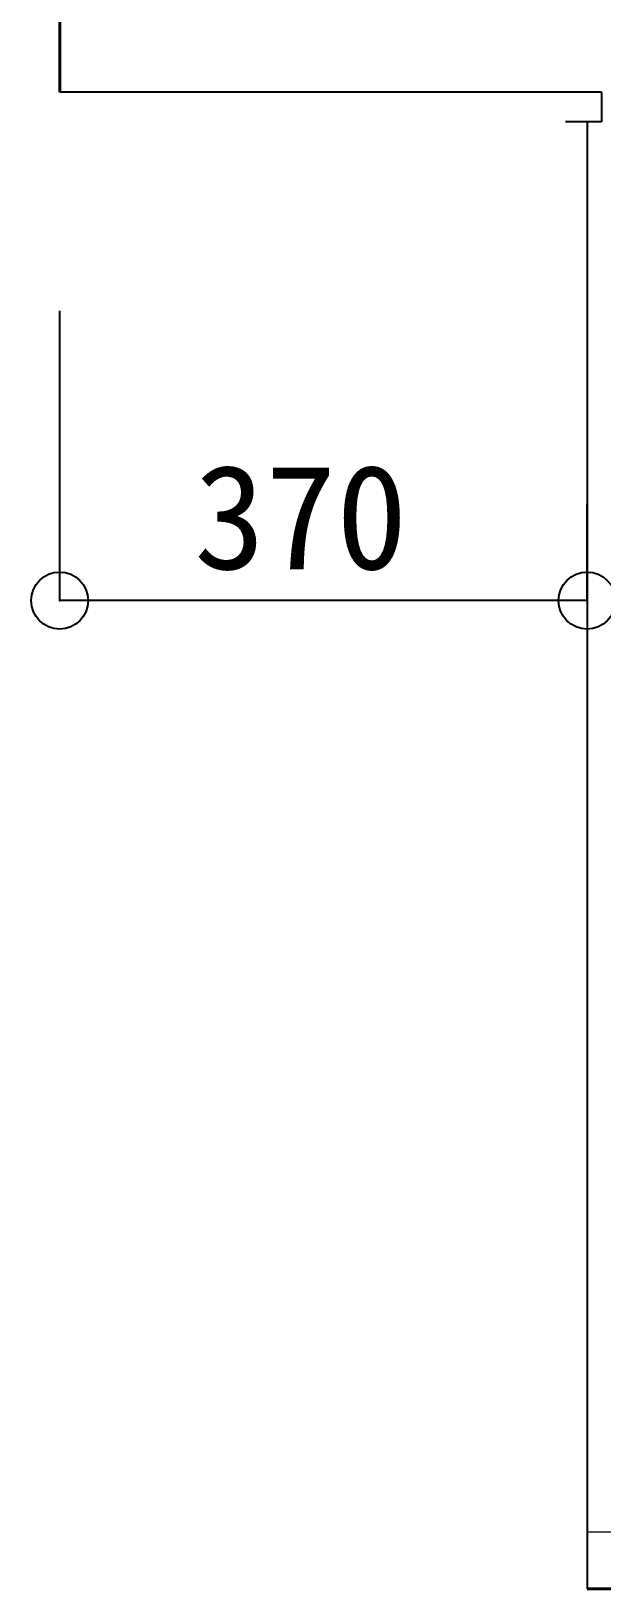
# Model space of a CAD drawing. Units: millimetres at full size. Extents: x -10070 to 9730, y -7239 to 6561.
# Drawn here: x -8474 to -8074, y -5397 to -4304 of the extents above; entities that cross this region are included whole.
import ezdxf
from ezdxf.enums import TextEntityAlignment as Align

# ---------------------------------------------------------------- set-up
doc = ezdxf.new("R2010")
doc.units = ezdxf.units.MM
doc.header["$LTSCALE"] = 50
doc.header["$PDMODE"] = 32
doc.header["$PDSIZE"] = 40
for name, color, linetype, lineweight in [('B-3_仕上線(黄)', 3, 'Continuous', 40), ('B-A_文字', 7, 'Continuous', 25), ('B-F_寸法・方位', 7, 'Continuous', 25)]:
    doc.layers.add(name, color=color, linetype=linetype, lineweight=lineweight)
doc.styles.add('ＭＳ ゴシック', font='')
doc.styles.get('ＭＳ ゴシック').set_extended_font_data('MS Gothic')

msp = doc.modelspace()

# ---------------------------------------------------------------- linework, layer by layer
at = {"layer": 'B-3_仕上線(黄)'}
msp.add_line((-8084.48, -5396.71), (-6764.48, -5396.71), dxfattribs=at)
msp.add_lwpolyline([(-7544.48, -3333.72), (-7544.48, -3425.28), (-8454.48, -3425.28), (-8454.48, -4346.71)], dxfattribs=at)
at = {"layer": 'B-A_文字', "color": 1, "lineweight": 18}
msp.add_line((-8084.48, -5356.71), (-7986.27, -5356.71), dxfattribs=at)
at = {"layer": 'B-F_寸法・方位'}
for p, q in [((-8074.48, -4346.71), (-8454.48, -4346.71)), ((-8074.48, -4346.71), (-8074.48, -4367.71)), ((-8074.48, -4367.71), (-8099.67, -4367.71)), ((-8084.48, -4367.71), (-8084.48, -5396.71)), ((-8084.48, -4703.47), (-8084.48, -4635.73))]:
    msp.add_line(p, q, dxfattribs=at)
msp.add_lwpolyline([(-8084.48, -4703.47), (-8454.48, -4703.47), (-8454.48, -4500.25)], dxfattribs=at)
for p in [(-8454.48, -4703.47), (-8084.48, -4703.47)]:
    msp.add_point(p, dxfattribs=at)

# ---------------------------------------------------------------- texts
at = {"layer": 'B-F_寸法・方位', "style": 'ＭＳ ゴシック'}
msp.add_text('370', height=73.31, dxfattribs=at).set_placement((-8360.19, -4703.47), align=Align.BOTTOM_LEFT)

doc.saveas('drawing.dxf')
